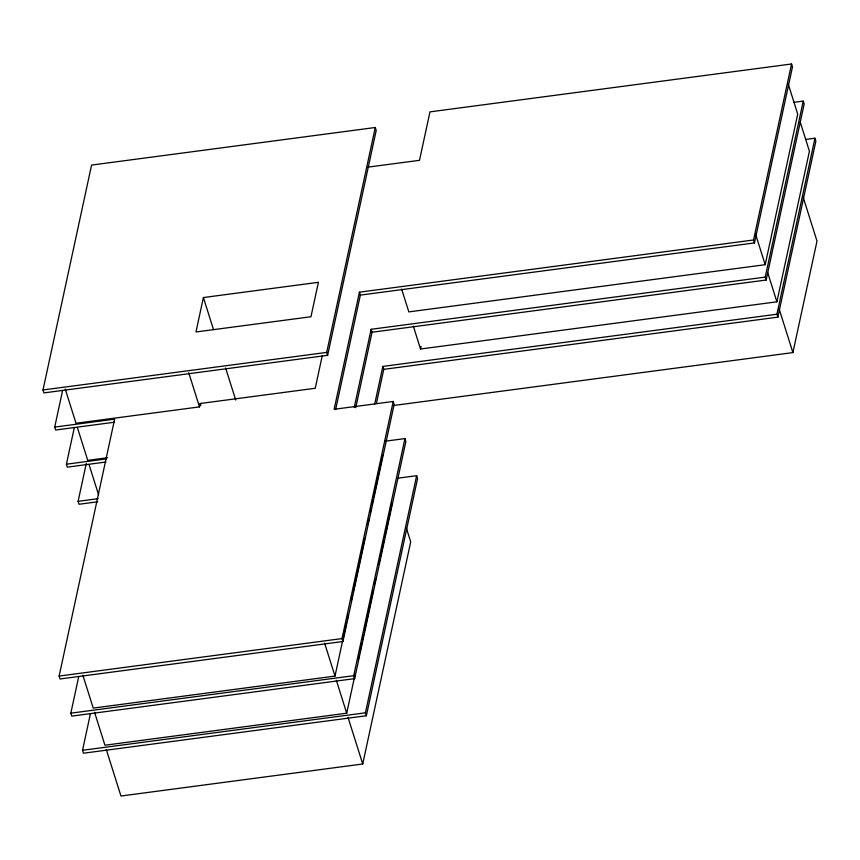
<?xml version="1.0" encoding="UTF-8"?>
<svg xmlns="http://www.w3.org/2000/svg" width="860" height="860" viewBox="0 0 860 860"><rect width="100%" height="100%" fill="white"/><g stroke="black" fill="none" stroke-linecap="round" stroke-linejoin="round"><path stroke-width="1.29" d="M43 389.967L91.579 165.077L375.283 127.495L376.207 130.43L327.628 355.331L43.924 392.902L43 389.967L326.703 352.396L375.283 127.495M114.219 422.26L55.631 430.021L54.707 427.087L62.608 390.472M105.941 462.024L67.327 467.141L66.403 464.206L74.315 427.592M97.674 501.788L79.034 504.261L78.109 501.326L86.301 463.411M367.682 167.173L419.508 160.315L429.968 111.875L791.555 63.984L753.532 239.983L359.426 292.174L334.131 409.296L393.235 401.469L394.16 404.394L342.936 641.517L60.049 678.981L59.125 676.057L114.627 419.153L54.707 427.087M385.237 441.191L404.942 438.589L405.866 441.513L354.642 678.637L71.756 716.101L70.832 713.166L78.755 676.476M398.255 478.138L416.648 475.698L417.573 478.633L366.349 715.757L83.452 753.22L82.528 750.286L90.461 713.585M203.401 297.549L195.962 331.971L310.965 316.738L318.404 282.317L203.401 297.549L213.506 329.606M65.242 389.053L76.024 423.249L199.499 406.887L200.229 403.501L315.233 388.269L322.242 355.803M335.615 409.618L360.351 295.109L359.426 292.174M354.266 407.371L371.133 329.294L765.239 277.103L803.251 101.104L793.952 102.329M355.75 407.704L372.058 332.229L371.133 329.294M374.68 404.157L382.84 366.414L776.935 314.223L814.957 138.224L805.648 139.449M376.454 403.179L383.764 369.348L382.84 366.414M342.936 641.517L342.011 638.582L393.235 401.469M82.85 675.186L93.235 708.102L335.002 676.089L346.58 622.511M347.139 619.899L348.268 614.663M351.375 600.291L352.503 595.066M353.073 592.454L364.64 538.876M367.747 524.503L368.875 519.279M370.294 512.743L371.423 507.518M371.982 504.895L373.111 499.671M373.681 497.058L382.711 455.241M800.241 122.12L809.421 151.242L776.892 301.806L420.529 349.01L421.099 346.387M354.642 678.637L353.718 675.702L404.942 438.589M94.557 712.306L104.942 745.222L346.709 713.198L355.18 674.004M358.276 659.631L359.405 654.395M359.974 651.783L361.952 642.635M362.512 640.023L363.64 634.798M364.21 632.186L373.24 590.368M374.648 583.832L375.788 578.608M378.884 564.235L380.012 559.011M380.582 556.388L384.248 539.403M384.818 536.79L392.16 502.82M366.349 715.757L365.425 712.822L416.648 475.698M106.264 749.415L120.959 796.016L362.726 763.992L410.714 541.843L406.339 527.997M360.351 295.109L754.457 242.918L792.479 66.919L791.555 63.984M401.642 289.1L408.833 311.89L765.185 264.697L797.714 114.122L788.136 83.732M372.058 332.229L766.153 280.027L804.175 104.028L803.251 101.104M383.764 369.348L777.859 317.146L815.882 141.148L814.957 138.224M393.977 405.436L792.909 352.6L817 241.079L803.1 196.994M107.64 457.724L87.731 460.369L77.346 427.441M66.403 464.206L106.35 458.917M78.109 501.326L98.083 498.682M59.125 676.057L342.011 638.582M70.832 713.166L353.718 675.702M82.528 750.286L365.425 712.822M755.607 234.307L765.185 264.697M767.711 272.684L776.892 301.806M779.009 308.525L792.909 352.6M753.532 239.983L754.457 242.918M765.239 277.103L766.153 280.027M776.935 314.223L777.859 317.146M413.348 326.219L420.529 349.01M326.703 352.396L327.628 355.331M324.618 643.162L335.002 676.089M336.325 680.282L346.709 713.198M348.031 717.39L362.726 763.992M225.61 367.994L235.715 400.04M200.229 403.501L200.842 405.458M188.716 372.702L199.499 406.887M89.053 464.561L98.631 494.952"/></g></svg>
